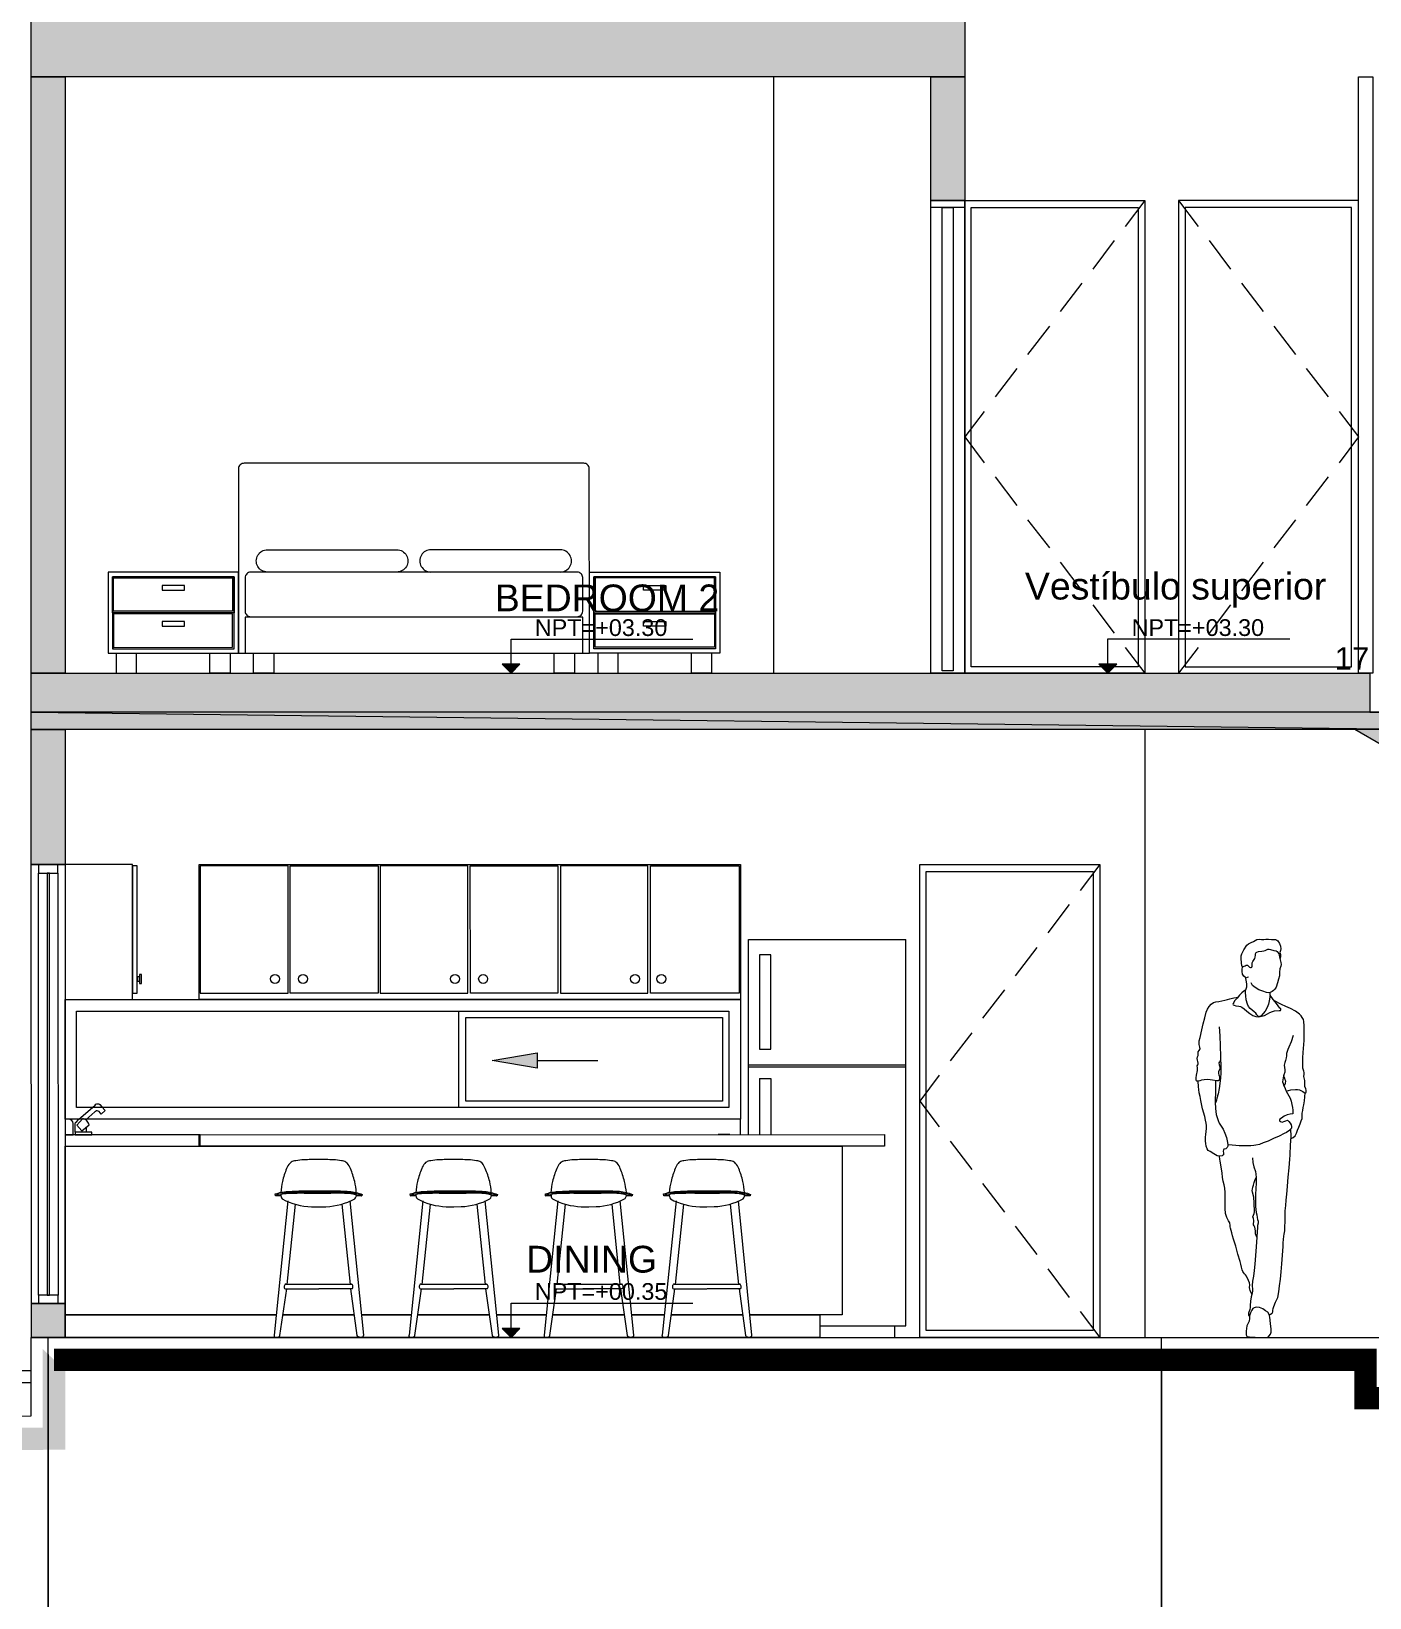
# Model space of a CAD drawing. Header units: metres. Extents: x 14 to 155, y 0 to 125.
# Drawn here: x 54.77 to 60.72, y 36.9 to 43.86 of the extents above; entities that cross this region are included whole.
import ezdxf

# ---------------------------------------------------------------- set-up
doc = ezdxf.new("R2010")
doc.units = ezdxf.units.M
doc.layers.add('PDF3_Geometry', color=9, linetype='Continuous', true_color=0x808080)
doc.layers.add('PDF3_Solid Fills', color=7, linetype='Continuous')
doc.layers.add('PDF3_Text', color=255, linetype='Continuous')
doc.styles.add('PDF Arial', font='arial.ttf')

msp = doc.modelspace()

# ---------------------------------------------------------------- linework, layer by layer
at = {"layer": 'PDF3_Geometry', "color": 0, "lineweight": 5}
for points in [[(54.7699, 43.9034), (58.918, 43.9036), (58.918, 43.6539), (54.7699, 43.6537)], [(54.7699, 43.6537), (54.9203, 43.6537), (54.9204, 41.0036), (54.77, 41.0036)], [(58.7675, 43.6539), (58.9179, 43.6539), (58.9179, 43.1034), (58.7676, 43.1034)], [(60.6671, 43.654), (60.7311, 43.654), (60.7312, 41.0038), (60.6672, 41.0038)], [(58.7676, 43.1034), (58.9179, 43.1034), (58.918, 41.0038), (58.7676, 41.0037)], [(58.9179, 43.1034), (59.7181, 43.1034), (59.7182, 41.0038), (58.918, 41.0038)], [(60.6671, 43.1034), (59.8669, 43.1034), (59.867, 41.0038), (60.6672, 41.0038)], [(60.7169, 40.8309), (61.0177, 40.831), (61.0178, 40.6581), (61.317, 40.6581), (61.317, 40.4837), (61.6179, 40.4837), (61.6179, 40.3108), (61.9171, 40.3108), (61.9172, 40.1365), (62.218, 40.1365), (62.218, 39.9636), (62.5173, 39.9636), (62.5173, 39.7892), (62.8181, 39.7892), (62.8182, 39.6163), (64.3177, 39.6164), (64.3178, 39.442), (62.6182, 39.442), (62.6182, 39.6163), (60.6513, 40.7542), (54.77, 40.7539), (54.77, 41.0036), (60.7169, 41.0038)], [(54.77, 40.7538), (54.9205, 40.7538), (54.9205, 40.1537), (54.77, 40.1537)], [(54.77, 40.1537), (54.9205, 40.1537), (54.9206, 38.2029), (54.7701, 38.2029)], [(58.718, 40.1539), (59.5182, 40.1539), (59.5183, 38.0526), (58.7181, 38.0526)], [(54.9204, 39.5536), (57.9211, 39.5537), (57.9211, 39.0224), (54.9204, 39.0223)], [(54.7701, 38.2029), (54.9206, 38.2029), (54.9206, 38.0524), (54.7701, 38.0524)]]:
    msp.add_lwpolyline(points, close=True, dxfattribs=at)
at = {"layer": 'PDF3_Geometry', "color": 0, "lineweight": 0}
for points in [[(58.0681, 43.6539), (58.0682, 41.0037)], [(59.7181, 43.1034), (59.6301, 42.9882)], [(59.8669, 43.1034), (59.955, 42.9882)], [(59.5821, 42.9257), (59.4861, 42.7993)], [(60.003, 42.9258), (60.099, 42.7993)], [(59.4381, 42.7369), (59.3421, 42.6104)], [(60.1471, 42.7369), (60.2431, 42.6105)], [(59.294, 42.5464), (59.1964, 42.4199)], [(60.2911, 42.5464), (60.3871, 42.42)], [(59.1484, 42.3576), (59.0524, 42.2311)], [(60.4351, 42.3576), (60.5327, 42.2312)], [(59.0044, 42.1672), (58.918, 42.0535), (59.0044, 41.9383)], [(60.5808, 42.1672), (60.6672, 42.0536), (60.5808, 41.9384)], [(59.0524, 41.8759), (59.1484, 41.7494)], [(60.5327, 41.8759), (60.4351, 41.7494)], [(59.1964, 41.6855), (59.294, 41.5607)], [(60.3871, 41.6855), (60.2911, 41.5607)], [(59.3421, 41.4966), (59.4382, 41.3702)], [(60.2431, 41.4967), (60.1471, 41.3702)], [(56.5047, 41.4533), (56.5047, 41.4533)], [(59.4862, 41.3078), (59.5822, 41.1814)], [(60.0991, 41.3078), (60.0031, 41.1814)], [(57.22, 41.0932), (57.22, 41.2533), (55.7205, 41.2532), (55.7205, 41.0932)], [(56.9016, 41.0436), (56.9016, 41.0036), (56.9016, 41.1557), (57.7097, 41.1557)], [(59.5534, 41.0437), (59.5534, 41.0037), (59.5534, 41.1558), (60.3615, 41.1558)], [(55.1476, 41.0931), (55.1476, 41.0035), (55.2372, 41.0035), (55.2372, 41.0931)], [(55.6533, 41.0932), (55.6533, 41.0035), (55.5637, 41.0035), (55.5637, 41.0932)], [(55.8469, 41.0932), (55.8469, 41.0035), (55.7573, 41.0035), (55.7573, 41.0932)], [(57.1833, 41.0932), (57.1833, 41.0036), (57.0937, 41.0036), (57.0937, 41.0932)], [(57.2873, 41.0932), (57.2873, 41.0036), (57.3769, 41.0036), (57.3769, 41.0932)], [(57.793, 41.0932), (57.793, 41.0036), (57.7033, 41.0036), (57.7033, 41.0932)], [(59.6302, 41.1173), (59.7182, 41.0037)], [(59.955, 41.1173), (59.867, 41.0037)], [(59.5182, 40.1539), (59.4301, 40.0387)], [(59.3821, 39.9763), (59.2861, 39.8498)], [(57.9563, 38.9536), (57.9562, 39.821), (58.6556, 39.821)], [(58.2732, 38.1038), (58.6557, 38.1038), (58.6557, 39.821)], [(60.152, 39.6978), (60.1488, 39.7058), (60.1472, 39.7154), (60.1456, 39.7378), (60.1456, 39.7474), (60.1488, 39.7571), (60.1583, 39.7746), (60.1712, 39.7954), (60.1792, 39.8019), (60.1904, 39.8067), (60.2, 39.8114), (60.2079, 39.8162), (60.216, 39.821), (60.2256, 39.8226), (60.2368, 39.821), (60.2464, 39.821), (60.2559, 39.8226), (60.2672, 39.8226), (60.28, 39.821), (60.2896, 39.821), (60.2992, 39.821), (60.304, 39.8178), (60.3088, 39.8146), (60.3168, 39.8035), (60.32, 39.7906), (60.3216, 39.7795), (60.32, 39.7714), (60.3184, 39.7634), (60.32, 39.7538), (60.32, 39.7442), (60.3184, 39.7331)], [(59.2381, 39.7858), (59.1421, 39.6593)], [(60.1792, 39.6531), (60.1728, 39.6515), (60.1696, 39.6499), (60.1647, 39.6515), (60.1583, 39.6579), (60.152, 39.6659), (60.1504, 39.6787), (60.1504, 39.6899), (60.152, 39.6963), (60.1552, 39.7011), (60.1631, 39.7043), (60.168, 39.7059), (60.1744, 39.7059), (60.1823, 39.6979), (60.1871, 39.6963), (60.1904, 39.6963), (60.1936, 39.6979), (60.1952, 39.7027), (60.1952, 39.7107), (60.1952, 39.7171), (60.1984, 39.7235), (60.2063, 39.7363), (60.2079, 39.7427), (60.2095, 39.7507), (60.2095, 39.7572), (60.2128, 39.7635), (60.216, 39.7651), (60.2224, 39.7667), (60.2384, 39.7683), (60.2464, 39.7699), (60.2528, 39.7715), (60.264, 39.7779), (60.2704, 39.7779), (60.2768, 39.7763), (60.2912, 39.7715), (60.3008, 39.7699), (60.3056, 39.7667), (60.3104, 39.7619), (60.3136, 39.7572), (60.3152, 39.7507), (60.3184, 39.7363), (60.3216, 39.7187), (60.3232, 39.7091), (60.3216, 39.7027), (60.3184, 39.6899), (60.3168, 39.6755), (60.3168, 39.6595), (60.312, 39.6451), (60.3072, 39.6275), (60.3008, 39.6083), (60.296, 39.6003), (60.2896, 39.5938), (60.2832, 39.5891), (60.2752, 39.5859), (60.2672, 39.5843), (60.2592, 39.5859), (60.2416, 39.5907), (60.224, 39.5971), (60.2079, 39.6067), (60.2016, 39.6115), (60.1968, 39.6162), (60.1904, 39.6275)], [(60.1631, 39.6531), (60.1663, 39.6402), (60.1695, 39.6243), (60.1695, 39.6083), (60.1647, 39.5954)], [(59.0941, 39.597), (58.9966, 39.4705)], [(60.0544, 39.2833), (60.0512, 39.2801), (60.0496, 39.2769), (60.0464, 39.2722), (60.048, 39.2641), (60.0512, 39.2545), (60.0512, 39.2465), (60.0448, 39.2321), (60.0448, 39.2257), (60.0464, 39.2193), (60.0496, 39.2113), (60.0496, 39.2017), (60.048, 39.1969), (60.0464, 39.1937), (60.0431, 39.1921), (60.0384, 39.1921), (60.0192, 39.1953), (60.008, 39.1969), (59.9951, 39.1985), (59.9808, 39.1969), (59.9695, 39.1953), (59.9616, 39.1921), (59.9552, 39.1905), (59.9487, 39.1905), (59.9471, 39.1921), (59.9455, 39.1969), (59.9455, 39.2065), (59.9471, 39.2177), (59.952, 39.2385), (59.952, 39.2498), (59.9504, 39.2593), (59.9536, 39.2641), (59.9552, 39.2673), (59.9552, 39.2705), (59.9504, 39.2913), (59.952, 39.2993), (59.9552, 39.3057), (59.9552, 39.3137), (59.9552, 39.3218), (59.96, 39.3281), (59.9632, 39.3345), (59.9616, 39.3426), (59.96, 39.3537), (59.96, 39.3698), (59.9632, 39.3857), (59.9711, 39.4194), (59.9776, 39.4465), (59.984, 39.4721), (59.9903, 39.4977), (59.9967, 39.5106), (60.0032, 39.5233), (60.0128, 39.533), (60.0224, 39.541), (60.0336, 39.5441), (60.0464, 39.5457), (60.0736, 39.5506), (60.0848, 39.5538), (60.096, 39.557), (60.1136, 39.5618), (60.1328, 39.565)], [(60.2752, 39.573), (60.2704, 39.5474), (60.2672, 39.533), (60.2607, 39.5186), (60.2528, 39.5026), (60.2432, 39.4914), (60.2351, 39.4818), (60.224, 39.477), (60.2496, 39.4834), (60.2623, 39.4898), (60.2736, 39.4962), (60.2847, 39.501), (60.2944, 39.5042), (60.3152, 39.5058), (60.32, 39.5058), (60.3216, 39.509), (60.3216, 39.5122), (60.3184, 39.5154), (60.3024, 39.5362), (60.288, 39.5538), (60.2752, 39.573), (60.2752, 39.5859)], [(60.3456, 39.1473), (60.3664, 39.1521), (60.3872, 39.1537), (60.3968, 39.1537), (60.4048, 39.1521), (60.4192, 39.1457), (60.4257, 39.1409), (60.4304, 39.1393), (60.4336, 39.1393), (60.4352, 39.1441), (60.4352, 39.1505), (60.4336, 39.1569), (60.4288, 39.1681), (60.4288, 39.1841), (60.4288, 39.1937), (60.4273, 39.2001), (60.424, 39.2113), (60.4257, 39.2225), (60.4257, 39.229), (60.424, 39.2353), (60.4192, 39.2497), (60.4192, 39.2609), (60.4192, 39.2673), (60.4192, 39.2754), (60.4192, 39.2945), (60.4208, 39.3185), (60.4256, 39.3714), (60.4256, 39.3954), (60.4256, 39.4178), (60.4256, 39.437), (60.424, 39.4561), (60.4224, 39.4658), (60.4176, 39.4737), (60.4128, 39.4818), (60.4048, 39.4882), (60.3872, 39.5025), (60.3648, 39.5138), (60.344, 39.5233), (60.3248, 39.5314), (60.2912, 39.5489)], [(58.9485, 39.4066), (58.8525, 39.2818)], [(60.0479, 39.4322), (60.0511, 39.3922), (60.0527, 39.3489), (60.0543, 39.3009), (60.0559, 39.2529), (60.0559, 39.2289), (60.0543, 39.2049), (60.0479, 39.1585), (60.0431, 39.1345), (60.0384, 39.1153), (60.0367, 39.1073), (60.0351, 39.101), (60.0303, 39.0913)], [(60.3776, 39.3938), (60.3681, 39.3666), (60.3584, 39.3426), (60.3536, 39.3313), (60.3505, 39.3234), (60.3473, 39.3138), (60.3473, 39.3041), (60.3457, 39.2946), (60.3424, 39.2833), (60.3392, 39.2738), (60.3376, 39.2625), (60.3392, 39.2417), (60.3392, 39.2305), (60.336, 39.2193), (60.3328, 39.2065), (60.3312, 39.1969), (60.3297, 39.1889), (60.3328, 39.1809), (60.336, 39.1713), (60.3408, 39.1585), (60.3457, 39.1473), (60.3521, 39.1361), (60.3632, 39.1153), (60.3681, 39.1025), (60.3713, 39.0881), (60.3745, 39.0737), (60.3761, 39.0625), (60.3761, 39.0465), (60.3632, 39.0449), (60.3505, 39.0417), (60.3376, 39.0353), (60.3249, 39.0273), (60.3184, 39.0225), (60.3168, 39.0177), (60.3168, 39.0145), (60.3201, 39.0113), (60.3281, 39.0097), (60.336, 39.0113), (60.3441, 39.0145), (60.3521, 39.0177), (60.3584, 39.0113), (60.3632, 39.0049), (60.3681, 38.9969), (60.3697, 38.9905), (60.3697, 38.9825), (60.3632, 38.9761), (60.36, 38.9713), (60.3537, 38.9681), (60.3473, 38.9633), (60.3376, 38.9585), (60.3152, 38.9473), (60.2896, 38.9361), (60.2656, 38.9249), (60.2432, 38.9168), (60.2272, 38.9105), (60.2113, 38.9073), (60.2016, 38.9057), (60.1888, 38.9041), (60.1728, 38.9041), (60.1617, 38.9041), (60.1504, 38.9041), (60.1377, 38.9041), (60.1216, 38.9057), (60.1056, 38.9073), (60.0864, 38.9089)], [(57.0184, 39.2832), (57.2873, 39.2832)], [(58.6557, 39.2625), (57.9564, 39.2624)], [(58.6557, 39.2529), (57.9564, 39.2529)], [(58.0059, 39.2033), (58.0059, 38.9536)], [(58.006, 39.2033), (58.0556, 39.2033), (58.0556, 38.9536)], [(58.8045, 39.2177), (58.718, 39.1025), (58.8045, 38.9889)], [(60.032, 39.1921), (60.032, 39.1729), (60.032, 39.1505), (60.0304, 39.0977), (60.032, 39.0705), (60.0352, 39.0433), (60.0431, 39.016), (60.048, 39.0049), (60.0544, 38.9952), (60.0656, 38.9777), (60.0736, 38.9601), (60.08, 38.9408), (60.0848, 38.9184), (60.0864, 38.9089), (60.0864, 38.9024), (60.0832, 38.896), (60.0784, 38.8912), (60.072, 38.8896), (60.0688, 38.8896), (60.0672, 38.8865), (60.0656, 38.88), (60.0672, 38.872), (60.0672, 38.8641), (60.064, 38.8625), (60.0608, 38.8592), (60.0512, 38.8576), (60.04, 38.8592), (60.024, 38.8688), (60.008, 38.8784), (60, 38.8833), (59.9952, 38.8912), (59.9904, 38.9024), (59.9888, 38.9136), (59.9872, 38.9248), (59.9872, 38.9329), (59.9872, 38.9424), (59.9888, 38.9537), (59.992, 38.9809), (59.992, 38.9936), (59.9904, 39.0049), (59.9872, 39.0176), (59.984, 39.0336), (59.9743, 39.0689), (59.9664, 39.1057), (59.9632, 39.1233), (59.96, 39.1393), (59.9584, 39.1537), (59.9568, 39.1665), (59.9552, 39.1905)], [(60.336, 39.1697), (60.3408, 39.1777), (60.3424, 39.1825), (60.344, 39.1905), (60.3408, 39.1969), (60.3392, 39.205), (60.3376, 39.2097), (60.336, 39.2177)], [(60.368, 38.9361), (60.3776, 38.9408), (60.3856, 38.9489), (60.392, 38.9601), (60.3968, 38.9729), (60.4016, 38.9873), (60.408, 39.0017), (60.4128, 39.0144), (60.4176, 39.0257), (60.4176, 39.0497), (60.4192, 39.0609), (60.4208, 39.0737), (60.424, 39.0865), (60.4273, 39.1041), (60.4304, 39.1393)], [(54.9652, 38.9647), (54.9652, 38.9999), (54.9668, 39.0079), (54.9717, 39.0127), (54.9797, 39.0207), (55.0533, 39.0847), (55.0565, 39.0895), (55.0612, 39.0911), (55.0661, 39.0911), (55.0693, 39.0911), (55.0741, 39.0879), (55.0837, 39.0768), (55.0981, 39.0607), (55.0805, 39.0447), (55.0709, 39.0559), (55.0676, 39.0576), (55.0628, 39.0591), (55.0597, 39.0591), (55.0549, 39.0559), (55.0517, 39.0543)], [(55.0116, 39.0191), (55.0517, 39.0544)], [(54.9829, 39.0223), (54.9204, 39.0223), (54.9204, 38.9535), (57.9211, 38.9536), (57.9211, 39.0224), (55.0181, 39.0223)], [(55.0148, 38.9646), (55.0148, 38.987)], [(60.272, 38.1535), (60.2768, 38.1567), (60.2833, 38.1599), (60.2865, 38.1663), (60.2865, 38.1727), (60.2881, 38.1807), (60.2913, 38.1903), (60.2992, 38.2095), (60.3089, 38.2303), (60.3137, 38.2559), (60.3168, 38.2816), (60.32, 38.3119), (60.3232, 38.3439), (60.3264, 38.3792), (60.3329, 38.4559), (60.3329, 38.4736), (60.3345, 38.488), (60.3361, 38.5024), (60.3376, 38.512), (60.3392, 38.5264), (60.3392, 38.5328), (60.3392, 38.5408), (60.3392, 38.5504), (60.3408, 38.5616), (60.3408, 38.5872), (60.3408, 38.6144), (60.344, 38.6384), (60.3456, 38.6624), (60.3472, 38.6752), (60.3488, 38.6896), (60.3504, 38.7056), (60.3521, 38.7248), (60.3553, 38.7649), (60.3585, 38.8064), (60.3616, 38.8448), (60.3632, 38.8625), (60.3632, 38.8785), (60.3648, 38.8928), (60.3648, 38.9057), (60.3664, 38.9281), (60.368, 38.9457), (60.3664, 38.9793)], [(57.8731, 38.9536), (57.8219, 38.9536)], [(58.8525, 38.9249), (58.9485, 38.7984)], [(60.1937, 38.2447), (60.1857, 38.2607), (60.1841, 38.2671), (60.1824, 38.2751), (60.1841, 38.2863), (60.1824, 38.2959), (60.1792, 38.3056), (60.1696, 38.3247), (60.1649, 38.3312), (60.16, 38.3359), (60.1568, 38.3407), (60.1536, 38.3455), (60.1504, 38.3536), (60.1472, 38.3647), (60.1441, 38.3776), (60.1409, 38.3903), (60.1312, 38.4224), (60.1216, 38.4575), (60.112, 38.4896), (60.1072, 38.5039), (60.104, 38.5168), (60.1008, 38.5279), (60.0992, 38.5376), (60.0976, 38.544), (60.0976, 38.5504), (60.096, 38.5616), (60.0896, 38.5712), (60.0816, 38.5856), (60.0768, 38.6032), (60.0752, 38.6256), (60.0752, 38.6736), (60.0752, 38.696), (60.0736, 38.7152), (60.0704, 38.7312), (60.0656, 38.7472), (60.0624, 38.7633), (60.0608, 38.784), (60.0544, 38.8272), (60.0528, 38.8369), (60.0512, 38.8432), (60.0496, 38.8577)], [(60.1968, 38.8513), (60.1984, 38.8305), (60.2016, 38.8113), (60.2097, 38.7905), (60.2113, 38.7777), (60.2129, 38.7633), (60.2129, 38.7329), (60.2113, 38.7185), (60.2113, 38.7057), (60.2097, 38.696), (60.2097, 38.6865), (60.2097, 38.6705), (60.2097, 38.6544), (60.2097, 38.6449), (60.2097, 38.6337), (60.2129, 38.608), (60.216, 38.5969), (60.2176, 38.5856), (60.2192, 38.576), (60.2208, 38.5697), (60.2208, 38.56), (60.2192, 38.5504), (60.2192, 38.5376), (60.2176, 38.5249), (60.2161, 38.4961), (60.2113, 38.4352), (60.2064, 38.3776), (60.2032, 38.3504), (60.2, 38.3248), (60.1968, 38.3024), (60.1952, 38.2832), (60.1968, 38.2655), (60.1968, 38.2576), (60.1952, 38.2496), (60.1905, 38.2336), (60.1873, 38.2143), (60.1856, 38.1951), (60.1856, 38.1856), (60.184, 38.176), (60.1792, 38.16), (60.1792, 38.1536), (60.1792, 38.1503), (60.1824, 38.1487), (60.1824, 38.136), (60.1808, 38.1247), (60.1713, 38.1039), (60.1697, 38.0927), (60.1681, 38.0799), (60.1681, 38.0687), (60.1681, 38.064), (60.1697, 38.0608), (60.1713, 38.0575), (60.176, 38.0559), (60.1824, 38.0559), (60.1889, 38.0543), (60.208, 38.0543), (60.2288, 38.0527), (60.2464, 38.0527), (60.2609, 38.0543), (60.2673, 38.0559), (60.2704, 38.0591), (60.2768, 38.0671), (60.2785, 38.0767), (60.2785, 38.0896), (60.2768, 38.1152), (60.2736, 38.1423), (60.2704, 38.1552), (60.2641, 38.1647), (60.2545, 38.1711), (60.2417, 38.1792), (60.2272, 38.1856), (60.2145, 38.1872), (60.208, 38.1856), (60.2032, 38.184), (60.1984, 38.1808), (60.1937, 38.1744), (60.1873, 38.1616), (60.1824, 38.1487)], [(58.9966, 38.7359), (59.0942, 38.6095)], [(60.2161, 38.4976), (60.2097, 38.5136), (60.2097, 38.5264), (60.2065, 38.5424), (60.2032, 38.5488), (60.2, 38.5535), (60.2, 38.5584), (60.2016, 38.5664), (60.2016, 38.5728), (60.2, 38.5808), (60.1984, 38.5888), (60.2, 38.5952), (60.2032, 38.6032), (60.2048, 38.6112), (60.2032, 38.6512), (60.2016, 38.6752), (60.1968, 38.6976), (60.1952, 38.7056), (60.1968, 38.712), (60.1984, 38.72), (60.2, 38.7296), (60.2032, 38.7409), (60.2065, 38.7504), (60.2129, 38.7633)], [(55.8551, 38.6878), (55.8551, 38.6878)], [(55.8567, 38.6814), (55.8567, 38.6814)], [(55.8567, 38.6814), (55.8567, 38.6814)], [(55.8807, 38.6846), (55.8807, 38.6846)], [(55.8855, 38.6671), (55.8855, 38.6671)], [(55.9063, 38.2878), (55.9431, 38.6447)], [(56.1879, 38.2878), (56.1511, 38.6447)], [(56.2087, 38.6671), (56.2087, 38.6671)], [(56.2135, 38.6846), (56.2135, 38.6846)], [(56.2375, 38.6815), (56.2375, 38.6815)], [(56.2375, 38.6815), (56.2375, 38.6815)], [(56.2391, 38.6878), (56.2391, 38.6878)], [(56.5096, 38.6591), (56.4487, 38.0621)], [(56.4552, 38.6878), (56.4552, 38.6878)], [(56.4568, 38.6815), (56.4568, 38.6815)], [(56.4568, 38.6815), (56.4568, 38.6815)], [(56.4808, 38.6847), (56.4808, 38.6847)], [(56.4856, 38.6671), (56.4856, 38.6671)], [(56.5064, 38.2878), (56.5432, 38.6447)], [(56.788, 38.2878), (56.7512, 38.6447)], [(56.8088, 38.6671), (56.8088, 38.6671)], [(56.8136, 38.6847), (56.8136, 38.6847)], [(56.8376, 38.6815), (56.8376, 38.6815)], [(56.8376, 38.6815), (56.8376, 38.6815)], [(56.8393, 38.6879), (56.8393, 38.6879)], [(57.0553, 38.6879), (57.0553, 38.6879)], [(57.0569, 38.6815), (57.0569, 38.6815)], [(57.0569, 38.6815), (57.0569, 38.6815)], [(57.0793, 38.6847), (57.0793, 38.6847)], [(57.0857, 38.6671), (57.0857, 38.6671)], [(57.1065, 38.2878), (57.1433, 38.6447)], [(57.3866, 38.2878), (57.3513, 38.6447)], [(57.4074, 38.6672), (57.4074, 38.6672)], [(57.4138, 38.6847), (57.4138, 38.6847)], [(57.4378, 38.6815), (57.4378, 38.6815)], [(57.4378, 38.6815), (57.4378, 38.6815)], [(57.4394, 38.6879), (57.4394, 38.6879)], [(57.6346, 38.6591), (57.5738, 38.0622)], [(57.5802, 38.6879), (57.5802, 38.6879)], [(57.5818, 38.6815), (57.5818, 38.6815)], [(57.5818, 38.6815), (57.5818, 38.6815)], [(57.6058, 38.6847), (57.6058, 38.6847)], [(57.6122, 38.6672), (57.6122, 38.6672)], [(57.633, 38.2878), (57.6699, 38.6448)], [(57.9131, 38.2878), (57.8762, 38.6448)], [(57.9339, 38.6672), (57.9339, 38.6672)], [(57.9404, 38.6847), (57.9404, 38.6847)], [(57.9627, 38.6815), (57.9627, 38.6815)], [(57.9627, 38.6815), (57.9627, 38.6815)], [(57.9644, 38.6879), (57.9644, 38.6879)], [(59.1422, 38.5471), (59.2382, 38.4207)], [(59.2862, 38.3567), (59.3822, 38.2302)], [(56.1927, 38.2878), (56.0471, 38.2878), (55.9015, 38.2878)], [(56.7928, 38.2878), (56.6472, 38.2878), (56.5016, 38.2878)], [(57.3929, 38.2878), (57.2473, 38.2878), (57.1017, 38.2878)], [(57.9179, 38.2878), (57.7723, 38.2878), (57.6267, 38.2878)], [(55.8983, 38.2686), (56.0471, 38.2686)], [(56.196, 38.2686), (56.0472, 38.2686)], [(56.4984, 38.2686), (56.6472, 38.2686)], [(56.7961, 38.2686), (56.6473, 38.2686)], [(57.0985, 38.2686), (57.2473, 38.2686)], [(57.3962, 38.2686), (57.2474, 38.2686)], [(57.6235, 38.2686), (57.7723, 38.2686)], [(57.9211, 38.2686), (57.7724, 38.2686)], [(56.9017, 38.0925), (56.9017, 38.0525), (56.9017, 38.2046), (57.7098, 38.2046)], [(59.4302, 38.1679), (59.5183, 38.0527)], [(58.6061, 38.1038), (58.6061, 38.0526)], [(54.8453, 37.654), (54.8453, 38.0524)], [(59.7919, 37.6541), (59.7919, 38.0526)], [(54.8453, 36.905), (54.8453, 37.5036)], [(59.792, 36.9052), (59.7919, 37.5038)]]:
    msp.add_lwpolyline(points, dxfattribs=at)
for points in [[(58.7676, 43.1034), (58.9179, 43.1034), (58.9179, 43.073), (58.7676, 43.073)], [(58.8172, 43.0729), (58.8668, 43.0729), (58.8668, 41.0148), (58.8172, 41.0148)], [(58.9467, 43.0729), (59.6877, 43.0729), (59.6877, 41.0325), (58.9468, 41.0324)], [(60.6367, 43.073), (59.8974, 43.0729), (59.8975, 41.0325), (60.6368, 41.0325)], [(55.1108, 41.0931), (55.6901, 41.0932), (55.6901, 41.4533), (55.1107, 41.4533)], [(55.13, 41.1124), (55.6709, 41.1124), (55.6709, 41.4325), (55.13, 41.4324)], [(55.13, 41.4324), (55.6709, 41.4325), (55.6709, 41.2724), (55.13, 41.2724)], [(55.1347, 41.4277), (55.6645, 41.4277), (55.6645, 41.2789), (55.1348, 41.2789)], [(57.8298, 41.0932), (57.2505, 41.0932), (57.2505, 41.4533), (57.8298, 41.4534)], [(57.8106, 41.1125), (57.2696, 41.1124), (57.2696, 41.4325), (57.8106, 41.4325)], [(57.8106, 41.4325), (57.2696, 41.4325), (57.2696, 41.2725), (57.8106, 41.2725)], [(57.8058, 41.4278), (57.2761, 41.4277), (57.2761, 41.279), (57.8058, 41.279)], [(55.3509, 41.3732), (55.45, 41.3732), (55.45, 41.394), (55.3509, 41.394)], [(57.5897, 41.3733), (57.4905, 41.3733), (57.4905, 41.3941), (57.5897, 41.3941)], [(55.13, 41.1124), (55.6709, 41.1124), (55.6709, 41.2724), (55.13, 41.2724)], [(57.8106, 41.1125), (57.2696, 41.1124), (57.2696, 41.2725), (57.8106, 41.2725)], [(55.1348, 41.1187), (55.6645, 41.1188), (55.6645, 41.2675), (55.1348, 41.2675)], [(55.3509, 41.2132), (55.4501, 41.2132), (55.4501, 41.234), (55.3509, 41.234)], [(57.8058, 41.1188), (57.2761, 41.1188), (57.2761, 41.2676), (57.8058, 41.2676)], [(57.5897, 41.2132), (57.4905, 41.2132), (57.4905, 41.2341), (57.5897, 41.2341)], [(56.9016, 41.0036), (56.94, 41.0436), (56.8615, 41.0436)], [(56.8616, 41.0436), (56.94, 41.0436), (56.9017, 41.0036)], [(59.5134, 41.0437), (59.5933, 41.0437), (59.5534, 41.0037)], [(59.5534, 41.0037), (59.5934, 41.0437), (59.5134, 41.0437)], [(61.0177, 40.831), (54.77, 40.8307), (61.0177, 40.7542)], [(54.77, 40.8307), (61.0177, 40.7542), (54.77, 40.7539)], [(54.802, 40.1154), (54.8884, 40.1154), (54.8884, 40.1538), (54.802, 40.1538)], [(54.802, 40.1154), (54.8884, 40.1154), (54.8885, 38.2397), (54.802, 38.2397)], [(54.8405, 38.2397), (54.85, 38.2397), (54.85, 40.1154), (54.8404, 40.1154)], [(55.2196, 40.1537), (54.9204, 40.1537), (54.9204, 39.5536), (55.2197, 39.5536)], [(55.2197, 39.5824), (55.2405, 39.5824), (55.2405, 40.1474), (55.2196, 40.1474)], [(57.9211, 39.5537), (55.5157, 39.5536), (55.5157, 40.1537), (57.9211, 40.1538)], [(55.5205, 39.5824), (55.911, 39.5824), (55.911, 40.1474), (55.5205, 40.1474)], [(56.3112, 39.5824), (55.9207, 39.5824), (55.9206, 40.1474), (56.3111, 40.1474)], [(56.3207, 39.5824), (56.7096, 39.5825), (56.7096, 40.1474), (56.3207, 40.1474)], [(57.1097, 39.5825), (56.7208, 39.5825), (56.7207, 40.1474), (57.1096, 40.1474)], [(57.1209, 39.5825), (57.5098, 39.5825), (57.5098, 40.1474), (57.1209, 40.1474)], [(57.9146, 39.5825), (57.521, 39.5825), (57.5209, 40.1474), (57.9146, 40.1475)], [(58.7469, 40.1235), (59.4878, 40.1235), (59.4879, 38.0831), (58.7469, 38.083)], [(58.0059, 39.3329), (58.0555, 39.3329), (58.0554, 39.7522), (58.0058, 39.7522)], [(55.25, 39.6545), (55.2405, 39.6545), (55.2405, 39.6353), (55.25, 39.6353)], [(55.2597, 39.6657), (55.2501, 39.6657), (55.2501, 39.6256), (55.2597, 39.6256)], [(60.224, 39.477), (60.216, 39.4866), (60.2111, 39.4931), (60.2032, 39.4994), (60.1855, 39.5139), (60.1792, 39.5234), (60.1744, 39.533), (60.168, 39.5522), (60.1663, 39.5698), (60.1647, 39.5843), (60.1647, 39.5954), (60.1583, 39.5906), (60.1488, 39.5843), (60.1391, 39.573), (60.128, 39.5603), (60.1167, 39.5474), (60.1135, 39.5411), (60.1103, 39.5363), (60.1088, 39.533), (60.1103, 39.5298), (60.1151, 39.5282), (60.1216, 39.5266), (60.1359, 39.525), (60.1423, 39.5234), (60.1488, 39.5202), (60.1599, 39.5123), (60.1712, 39.5026), (60.1839, 39.4915), (60.1984, 39.4834), (60.2111, 39.4786)], [(54.97, 39.5024), (57.8698, 39.5025), (57.8698, 39.0736), (54.97, 39.0735)], [(57.8699, 39.0736), (56.6697, 39.0736), (56.6697, 39.5025), (57.8699, 39.5025)], [(57.841, 39.1025), (56.7, 39.1024), (56.7, 39.4737), (57.841, 39.4737)], [(57.0184, 39.2496), (56.8184, 39.2832), (57.0184, 39.3169)], [(54.994, 38.9711), (55.0276, 38.9967), (55.0244, 39.0047), (55.0148, 39.0175), (54.9988, 39.0255), (54.9716, 38.9951)], [(55.5205, 38.9535), (54.9204, 38.9535), (54.9204, 38.9023), (55.5206, 38.9023)], [(54.9652, 38.9646), (54.9652, 38.9535), (55.0388, 38.9535), (55.0388, 38.9646), (55.0148, 38.9646)], [(55.5158, 38.9535), (58.5613, 38.9536), (58.5613, 38.9024), (55.5158, 38.9023)], [(57.9627, 38.1534), (58.2732, 38.1534), (58.2732, 38.0526), (54.9205, 38.0525), (54.9205, 38.1533), (55.8582, 38.1533), (54.9205, 38.1533), (54.9204, 38.9023), (58.3724, 38.9024), (58.3724, 38.1534)], [(54.802, 38.2029), (54.8885, 38.2029), (54.8885, 38.2397), (54.802, 38.2397)], [(55.8887, 38.1533), (56.2055, 38.1533)], [(56.2359, 38.1533), (56.4584, 38.1534)], [(56.4872, 38.1534), (56.8057, 38.1534)], [(56.836, 38.1534), (57.0569, 38.1534)], [(57.0873, 38.1534), (57.4058, 38.1534)], [(57.4363, 38.1534), (57.5834, 38.1534)], [(57.6138, 38.1534), (57.9323, 38.1534)], [(56.9017, 38.0526), (56.9401, 38.0926), (56.8616, 38.0926)], [(56.8617, 38.0925), (56.9401, 38.0925), (56.9018, 38.0525)], [(54.8453, 36.737), (54.8453, 37.9773)], [(59.792, 36.7372), (59.7919, 37.9775)]]:
    msp.add_lwpolyline(points, close=True, dxfattribs=at)
for points in [[(55.6901, 41.9126), (55.6901, 41.0932), (57.2504, 41.0932), (57.2488, 41.9134, 0.414623), (57.2248, 41.9366), (55.7156, 41.9366, 0.414623)], [(54.9349, 39.0223), (54.9204, 39.0223), (54.9204, 38.9535), (54.9557, 38.9535), (54.9557, 39.0031, 0.413733)], [(55.8798, 38.678, 0.120744), (55.8851, 38.6677, 0.112907), (56.0151, 38.6334), (56.0471, 38.6334), (56.0791, 38.6336, 0.112396), (56.2074, 38.6681, 0.126263), (56.2134, 38.6784, 0.03163), (56.2147, 38.6852, 0.039001), (56.1812, 38.6921, 0.017614), (56.1015, 38.6927), (56.0471, 38.6927), (55.9927, 38.6927, 0.016703), (55.911, 38.6914, 0.039001), (55.8788, 38.6873, 0.03163)], [(57.6102, 38.6677, 0.112907), (57.7403, 38.6335), (57.7723, 38.6335), (57.8043, 38.6337, 0.112396), (57.9326, 38.6682, 0.126263), (57.9386, 38.6784, 0.03163), (57.9399, 38.6853, 0.039001), (57.9064, 38.6922, 0.017614), (57.8282, 38.6928), (57.7722, 38.6928), (57.7179, 38.6928, 0.016703), (57.6377, 38.6914, 0.039001), (57.604, 38.6873, 0.03163), (57.6059, 38.6784, 0.120744)]]:
    msp.add_lwpolyline(points, format="xyb", close=True, dxfattribs=at)
for points in [[(55.819, 41.4532, -1.000486), (55.8197, 41.5525), (56.3942, 41.5525, -1.000486), (56.3935, 41.4533)], [(57.12, 41.4533, 1.000486), (57.1208, 41.5525), (56.5463, 41.5525, 1.000486), (56.5455, 41.4532)], [(57.1953, 41.2549, 0.414623), (57.22, 41.279), (57.22, 41.4285, 0.414623), (57.196, 41.4533), (55.7445, 41.4533, 0.414623), (55.7205, 41.4277), (55.7205, 41.2789, 0.414623), (55.7438, 41.2548)], [(56.2138, 38.6966, 0.04018), (56.2068, 38.7455, 0.032407), (56.1883, 38.8032, 0.0794), (56.1742, 38.8256, 0.143076), (56.1588, 38.8361, 0.031766), (56.1477, 38.8374, 0.029399), (56.1122, 38.8417, 0.010671), (56.0463, 38.8431, 0.010649), (55.9803, 38.8417, 0.029608), (55.9449, 38.8373, 0.033218), (55.9337, 38.8361, 0.141949), (55.9184, 38.8256, 0.0794), (55.9043, 38.8032, 0.032766), (55.8857, 38.7455, 0.04018), (55.8788, 38.6965)], [(56.8139, 38.6966, 0.04018), (56.807, 38.7455, 0.032407), (56.7868, 38.8033, 0.077132), (56.7743, 38.8257, 0.143076), (56.759, 38.8362, 0.031766), (56.7478, 38.8374, 0.029399), (56.7124, 38.8417, 0.010671), (56.6464, 38.8431, 0.010649), (56.5804, 38.8417, 0.029608), (56.5451, 38.8373, 0.033218), (56.5338, 38.8362, 0.141949), (56.5186, 38.8257, 0.0794), (56.5045, 38.8033, 0.032766), (56.4858, 38.7455, 0.04018), (56.4789, 38.6966)], [(57.4141, 38.6966, 0.04018), (57.4055, 38.7455, 0.032407), (57.3869, 38.8033, 0.077132), (57.3744, 38.8257, 0.143076), (57.3592, 38.8362, 0.031766), (57.3479, 38.8374, 0.029399), (57.3126, 38.8417, 0.010671), (57.2466, 38.8431, 0.010649), (57.1806, 38.8417, 0.029608), (57.1452, 38.8373, 0.033218), (57.134, 38.8362, 0.141949), (57.1187, 38.8257, 0.0794), (57.1046, 38.8033, 0.032766), (57.086, 38.7455, 0.04018), (57.079, 38.6966)], [(57.9389, 38.6966, 0.04018), (57.932, 38.7456, 0.032407), (57.9134, 38.8033, 0.0794), (57.8994, 38.8257, 0.143076), (57.884, 38.8362, 0.031766), (57.8728, 38.8374, 0.029399), (57.8374, 38.8417, 0.010671), (57.7715, 38.8431, 0.010649), (57.7055, 38.8417, 0.029608), (57.6701, 38.8373, 0.033218), (57.6589, 38.8362, 0.141949), (57.6436, 38.8257, 0.0794), (57.6311, 38.8033, 0.032766), (57.6125, 38.7455, 0.04018), (57.604, 38.6966)], [(55.8796, 38.6815, -0.033738), (55.8551, 38.6814), (55.8539, 38.69, -0.068124), (55.9094, 38.7009, -0.016703), (55.9894, 38.7039), (56.0471, 38.7039), (56.1033, 38.7039, -0.017614), (56.1828, 38.7017, -0.069076), (56.2407, 38.6878), (56.2391, 38.6815, -0.033738), (56.2129, 38.6816)], [(56.2371, 38.6836, 0.069076), (56.1816, 38.6946, 0.017614), (56.1031, 38.6975), (56.0471, 38.6975), (55.9911, 38.6975, 0.016703), (55.911, 38.6946, 0.068124), (55.8554, 38.6836)], [(56.4798, 38.6816, -0.033738), (56.4552, 38.6815), (56.454, 38.69, -0.068124), (56.5095, 38.701, -0.016703), (56.5895, 38.7039), (56.6472, 38.7039), (56.7035, 38.7039, -0.017614), (56.783, 38.7017, -0.069076), (56.8409, 38.6879), (56.8393, 38.6815, -0.033738), (56.8131, 38.6816)], [(56.8372, 38.6836, 0.069076), (56.7817, 38.6946, 0.017614), (56.7032, 38.6975), (56.6472, 38.6975), (56.5912, 38.6975, 0.016703), (56.5111, 38.6946, 0.068124), (56.4556, 38.6836)], [(57.0783, 38.6816, -0.033738), (57.0553, 38.6815), (57.0541, 38.69, -0.068124), (57.1096, 38.701, -0.016703), (57.1897, 38.7039), (57.2473, 38.7039), (57.3036, 38.7039, -0.017614), (57.3832, 38.7018, -0.069076), (57.441, 38.6879), (57.4394, 38.6815, -0.033738), (57.4133, 38.6816)], [(57.4375, 38.6837, 0.069076), (57.3819, 38.6946, 0.017614), (57.3017, 38.6975), (57.2473, 38.6975), (57.1913, 38.6975, 0.016703), (57.1112, 38.6946, 0.068124), (57.0558, 38.6836)], [(57.6048, 38.6816, -0.033738), (57.5802, 38.6815), (57.579, 38.69, -0.067871), (57.6345, 38.701, -0.016703), (57.7163, 38.7039), (57.7722, 38.7039), (57.8285, 38.7039, -0.017582), (57.908, 38.7018, -0.069076), (57.9659, 38.6879), (57.9644, 38.6815, -0.033738), (57.9398, 38.6816)], [(57.9623, 38.6837, 0.069076), (57.9068, 38.6946, 0.017614), (57.8282, 38.6976), (57.7722, 38.6975), (57.7179, 38.6975, 0.016703), (57.6361, 38.6946, 0.068124), (57.5806, 38.6837)], [(55.9095, 38.659), (55.8486, 38.0621, 0.261311), (55.85, 38.0554, 0.174812), (55.858, 38.0525, 0.08749), (55.8693, 38.0547, 0.254598), (55.8743, 38.0605), (55.9047, 38.2686)], [(56.1847, 38.659), (56.2456, 38.0621, -0.282672), (56.2426, 38.0555, -0.162744), (56.233, 38.0526, -0.086172), (56.2234, 38.0547, -0.265299), (56.2184, 38.0605), (56.1896, 38.2686)], [(56.4799, 38.678, 0.120744), (56.4852, 38.6677, 0.112907), (56.6136, 38.6335), (56.6473, 38.6335), (56.6793, 38.6337, 0.112396), (56.8075, 38.6682, 0.126263), (56.8135, 38.6784, 0.03163), (56.8148, 38.6852, 0.039001), (56.7814, 38.6922, 0.017614), (56.7016, 38.6927), (56.6472, 38.6927), (56.5928, 38.6927, 0.016703), (56.5111, 38.6914, 0.039001), (56.4789, 38.6873, 0.03163), (56.4799, 38.678)], [(56.7848, 38.6591), (56.8457, 38.0621, -0.282672), (56.8427, 38.0555, -0.162744), (56.8331, 38.0526, -0.086172), (56.8235, 38.0547, -0.265299), (56.8185, 38.0605), (56.7897, 38.2686)], [(57.1097, 38.6591), (57.0489, 38.0621, 0.261311), (57.0503, 38.0555, 0.174812), (57.0583, 38.0526, 0.08749), (57.0695, 38.0547, 0.254598), (57.0746, 38.0606), (57.1033, 38.2686)], [(57.0801, 38.678, 0.120744), (57.0853, 38.6677, 0.112907), (57.2138, 38.6335), (57.2474, 38.6335), (57.2794, 38.6337, 0.112396), (57.406, 38.6682, 0.126263), (57.4136, 38.6784, 0.03163), (57.415, 38.6853, 0.039001), (57.3815, 38.6922, 0.017614), (57.3017, 38.6927), (57.2473, 38.6927), (57.1913, 38.6927, 0.016703), (57.1112, 38.6914, 0.039001), (57.0791, 38.6873, 0.03163), (57.0801, 38.678)], [(57.385, 38.6591), (57.4458, 38.0622, -0.282672), (57.4428, 38.0555, -0.162744), (57.4333, 38.0526, -0.086172), (57.4236, 38.0548, -0.265299), (57.4186, 38.0606), (57.3898, 38.2686)], [(57.9115, 38.6591), (57.9708, 38.0622, -0.282672), (57.9678, 38.0555, -0.162744), (57.9598, 38.0526, -0.086172), (57.9485, 38.0548, -0.265299), (57.9452, 38.0606), (57.9164, 38.2686)], [(56.4496, 38.0551, 0.174812), (56.4589, 38.0526, 0.088815), (56.4688, 38.0547, 0.254598), (56.4744, 38.0605), (56.5032, 38.2686)], [(57.5763, 38.0551, 0.174812), (57.5839, 38.0526, 0.088815), (57.5955, 38.0548, 0.254598), (57.6011, 38.0606), (57.6299, 38.2686)]]:
    msp.add_lwpolyline(points, format="xyb", dxfattribs=at)
at = {"layer": 'PDF3_Geometry', "color": 0, "lineweight": 5}
for points in [[(59.7182, 40.754), (59.7183, 38.0526)], [(46.493, 37.7033), (54.77, 37.7036), (54.77, 37.9037), (54.77, 38.0525), (60.797, 38.0527), (60.797, 37.8831), (61.077, 37.8831), (61.077, 37.7134), (61.3571, 37.7135), (61.3571, 37.5439), (61.6372, 37.5439), (61.6372, 37.3727), (61.9173, 37.3727), (61.9173, 37.203), (64.3177, 37.2031), (64.3177, 37.704), (69.991, 37.7042)], [(54.77, 37.9036), (53.6241, 37.9036)], [(53.6258, 37.8524), (54.7701, 37.8524)]]:
    msp.add_lwpolyline(points, dxfattribs=at)
at = {"layer": 'PDF3_Geometry', "color": 0, "lineweight": 0, "const_width": 0.0992}
msp.add_lwpolyline([(54.8701, 37.9533), (60.6978, 37.9535), (60.6978, 37.7831), (60.9778, 37.7831), (60.9778, 37.6135), (61.2579, 37.6135), (61.2579, 37.443), (61.538, 37.443), (61.538, 37.2734), (61.8181, 37.2734), (61.8181, 37.103), (64.4178, 37.1031), (64.4178, 37.6032), (69.9911, 37.6034)], dxfattribs=at)
at = {"layer": 'PDF3_Geometry', "color": 0, "lineweight": 0}
for centre in [(55.8527, 39.6457), (55.9775, 39.6457), (56.6528, 39.6457), (56.7777, 39.6457), (57.453, 39.6457), (57.5698, 39.6458)]:
    msp.add_circle(centre, 0.02, dxfattribs=at)
for points in [[(55.8545, 38.6818), (55.8548, 38.6816), (55.8552, 38.6814), (55.8555, 38.6814)], [(56.2369, 38.6815), (56.2373, 38.6815), (56.2377, 38.6816), (56.238, 38.6818)], [(56.4546, 38.6818), (56.4549, 38.6817), (56.4553, 38.6815), (56.4557, 38.6815)], [(56.8371, 38.6815), (56.8375, 38.6815), (56.8379, 38.6817), (56.8382, 38.6819)], [(57.0548, 38.6819), (57.0551, 38.6817), (57.0555, 38.6815), (57.0559, 38.6815)], [(57.4373, 38.6815), (57.4376, 38.6815), (57.438, 38.6817), (57.4383, 38.6819)], [(57.5798, 38.6819), (57.5801, 38.6817), (57.5804, 38.6815), (57.5808, 38.6815)], [(57.9622, 38.6815), (57.9626, 38.6815), (57.9629, 38.6817), (57.9632, 38.6819)], [(55.8935, 38.2798), (55.8928, 38.2741), (55.8946, 38.2691), (55.8977, 38.2686)], [(55.9006, 38.2893), (55.8975, 38.2897), (55.8944, 38.2854), (55.8935, 38.2798)], [(56.1992, 38.2797), (56.1983, 38.2854), (56.1951, 38.2897), (56.1921, 38.2893)], [(56.195, 38.2687), (56.1981, 38.2691), (56.1999, 38.2741), (56.1992, 38.2797)], [(56.4936, 38.2798), (56.4929, 38.2741), (56.4947, 38.2691), (56.4978, 38.2687)], [(56.5007, 38.2893), (56.4976, 38.2898), (56.4945, 38.2855), (56.4936, 38.2798)], [(56.7993, 38.2797), (56.7984, 38.2855), (56.7953, 38.2897), (56.7923, 38.2893)], [(56.7952, 38.2687), (56.7983, 38.2691), (56.8, 38.2741), (56.7993, 38.2797)], [(57.0938, 38.2798), (57.093, 38.2741), (57.0948, 38.2692), (57.0979, 38.2687)], [(57.1008, 38.2893), (57.0977, 38.2898), (57.0946, 38.2855), (57.0938, 38.2798)], [(57.3994, 38.2798), (57.3986, 38.2855), (57.3954, 38.2897), (57.3924, 38.2893)], [(57.3953, 38.2687), (57.3984, 38.2692), (57.4002, 38.2741), (57.3994, 38.2798)], [(57.6187, 38.2799), (57.6179, 38.2741), (57.6197, 38.2692), (57.6228, 38.2687)], [(57.6257, 38.2893), (57.6226, 38.2898), (57.6195, 38.2855), (57.6187, 38.2799)], [(57.9243, 38.2798), (57.9235, 38.2855), (57.9203, 38.2897), (57.9173, 38.2893)], [(57.9202, 38.2687), (57.9233, 38.2692), (57.9251, 38.2742), (57.9243, 38.2798)], [(56.4472, 38.0622), (56.447, 38.0596), (56.448, 38.0571), (56.4502, 38.0555)], [(57.5723, 38.0623), (57.572, 38.0596), (57.573, 38.0571), (57.5752, 38.0555)]]:
    msp.add_open_spline(points, degree=3, dxfattribs=at)
at = {"layer": 'PDF3_Solid Fills', "color": 0, "transparency": 33554559}
for points in [[(58.9179, 43.9036), (54.7698, 43.9034), (58.9179, 43.6539)], [(54.7698, 43.9034), (58.9179, 43.6539), (54.7698, 43.6537)], [(54.9202, 43.6537), (54.7698, 43.6537), (54.9204, 41.0036)], [(54.7698, 43.6537), (54.9204, 41.0036), (54.7699, 41.0036)], [(58.9179, 43.6539), (58.7675, 43.6539), (58.9179, 43.1034)], [(58.7675, 43.6539), (58.9179, 43.1034), (58.7676, 43.1034)], [(60.7169, 41.0037), (54.77, 41.0035), (60.7169, 40.8308)], [(54.77, 41.0035), (60.7169, 40.8308), (54.77, 40.8306)], [(56.8616, 41.0436), (56.9017, 41.0036), (56.94, 41.0436)], [(59.5134, 41.0437), (59.5534, 41.0037), (59.5933, 41.0437)], [(54.77, 40.8307), (61.0177, 40.7541), (61.0177, 40.831)], [(54.77, 40.7538), (61.0177, 40.7541), (54.77, 40.8307)], [(54.9204, 40.7538), (54.7699, 40.7538), (54.9204, 40.1537)], [(54.7699, 40.7538), (54.9204, 40.1537), (54.7699, 40.1537)], [(61.0177, 40.7541), (60.6513, 40.7541), (61.0178, 40.6581)], [(60.6513, 40.7541), (61.0178, 40.6581), (60.8177, 40.6581)], [(56.8185, 39.2832), (57.0185, 39.2496), (57.0185, 39.3169)], [(54.9205, 38.2029), (54.77, 38.2029), (54.9205, 38.0524)], [(54.77, 38.2029), (54.9205, 38.0524), (54.77, 38.0524)], [(56.8617, 38.0925), (56.9018, 38.0525), (56.9401, 38.0925)], [(54.8197, 37.9036), (54.9205, 37.9036), (54.8197, 38.0028)], [(54.8197, 37.6524), (54.9205, 37.5532), (54.8197, 37.9036)], [(54.9205, 37.5532), (54.8197, 37.9036), (54.9205, 37.9036)], [(46.493, 37.652), (46.493, 37.5528), (54.8197, 37.6524)], [(46.493, 37.5528), (54.8197, 37.6524), (54.9205, 37.5532)]]:
    msp.add_solid(points, dxfattribs=at)

# ---------------------------------------------------------------- texts
at = {"layer": 'PDF3_Text', "color": 0, "attachment_point": 7, "rotation": 0.0022, "style": 'PDF Arial'}
for s, insert, char_height in [('Vestíbulo superior', (59.1851, 41.2953), 0.118948), ('BEDROOM 2', (56.8295, 41.2772), 0.11895), ('NPT=+03.30', (57.0072, 41.1681), 0.07435), ('NPT=+03.30', (59.659, 41.1682), 0.07435), ('17', (60.5614, 41.0199), 0.09912), ('DINING', (56.9689, 38.339), 0.11895), ('NPT=+00.35', (57.0073, 38.2186), 0.07435)]:
    msp.add_mtext(s, dxfattribs=dict(at, insert=insert, char_height=char_height))

doc.saveas('drawing.dxf')
